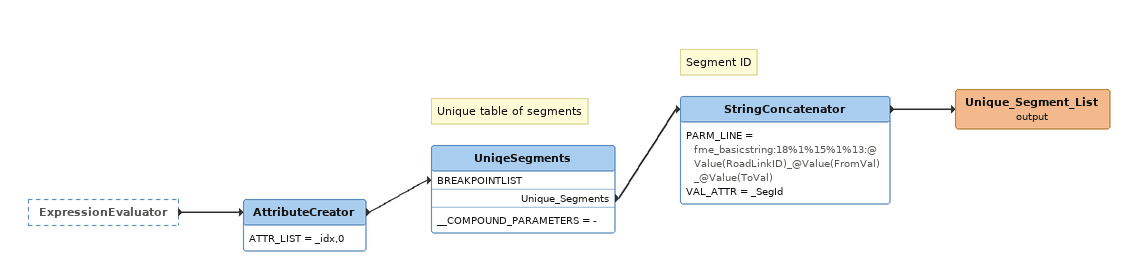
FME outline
ExpressionEvaluator [outside]
    -> AttributeCreator
AttributeCreator
    ATTR_LIST = _idx,0
    -> UniqeSegments [BREAKPOINTLIST]
Note: Unique table of segments
UniqeSegments
    __COMPOUND_PARAMETERS = -
    Unique_Segments -> StringConcatenator
Note: Segment ID
StringConcatenator
    PARM_LINE = fme_basicstring:18%1%15%1%13:@Value(RoadLinkID)_@Value(FromVal)_@Value(ToVal)
    VAL_ATTR = _SegId
    -> Unique_Segment_List (output)
Unique_Segment_List (output)
